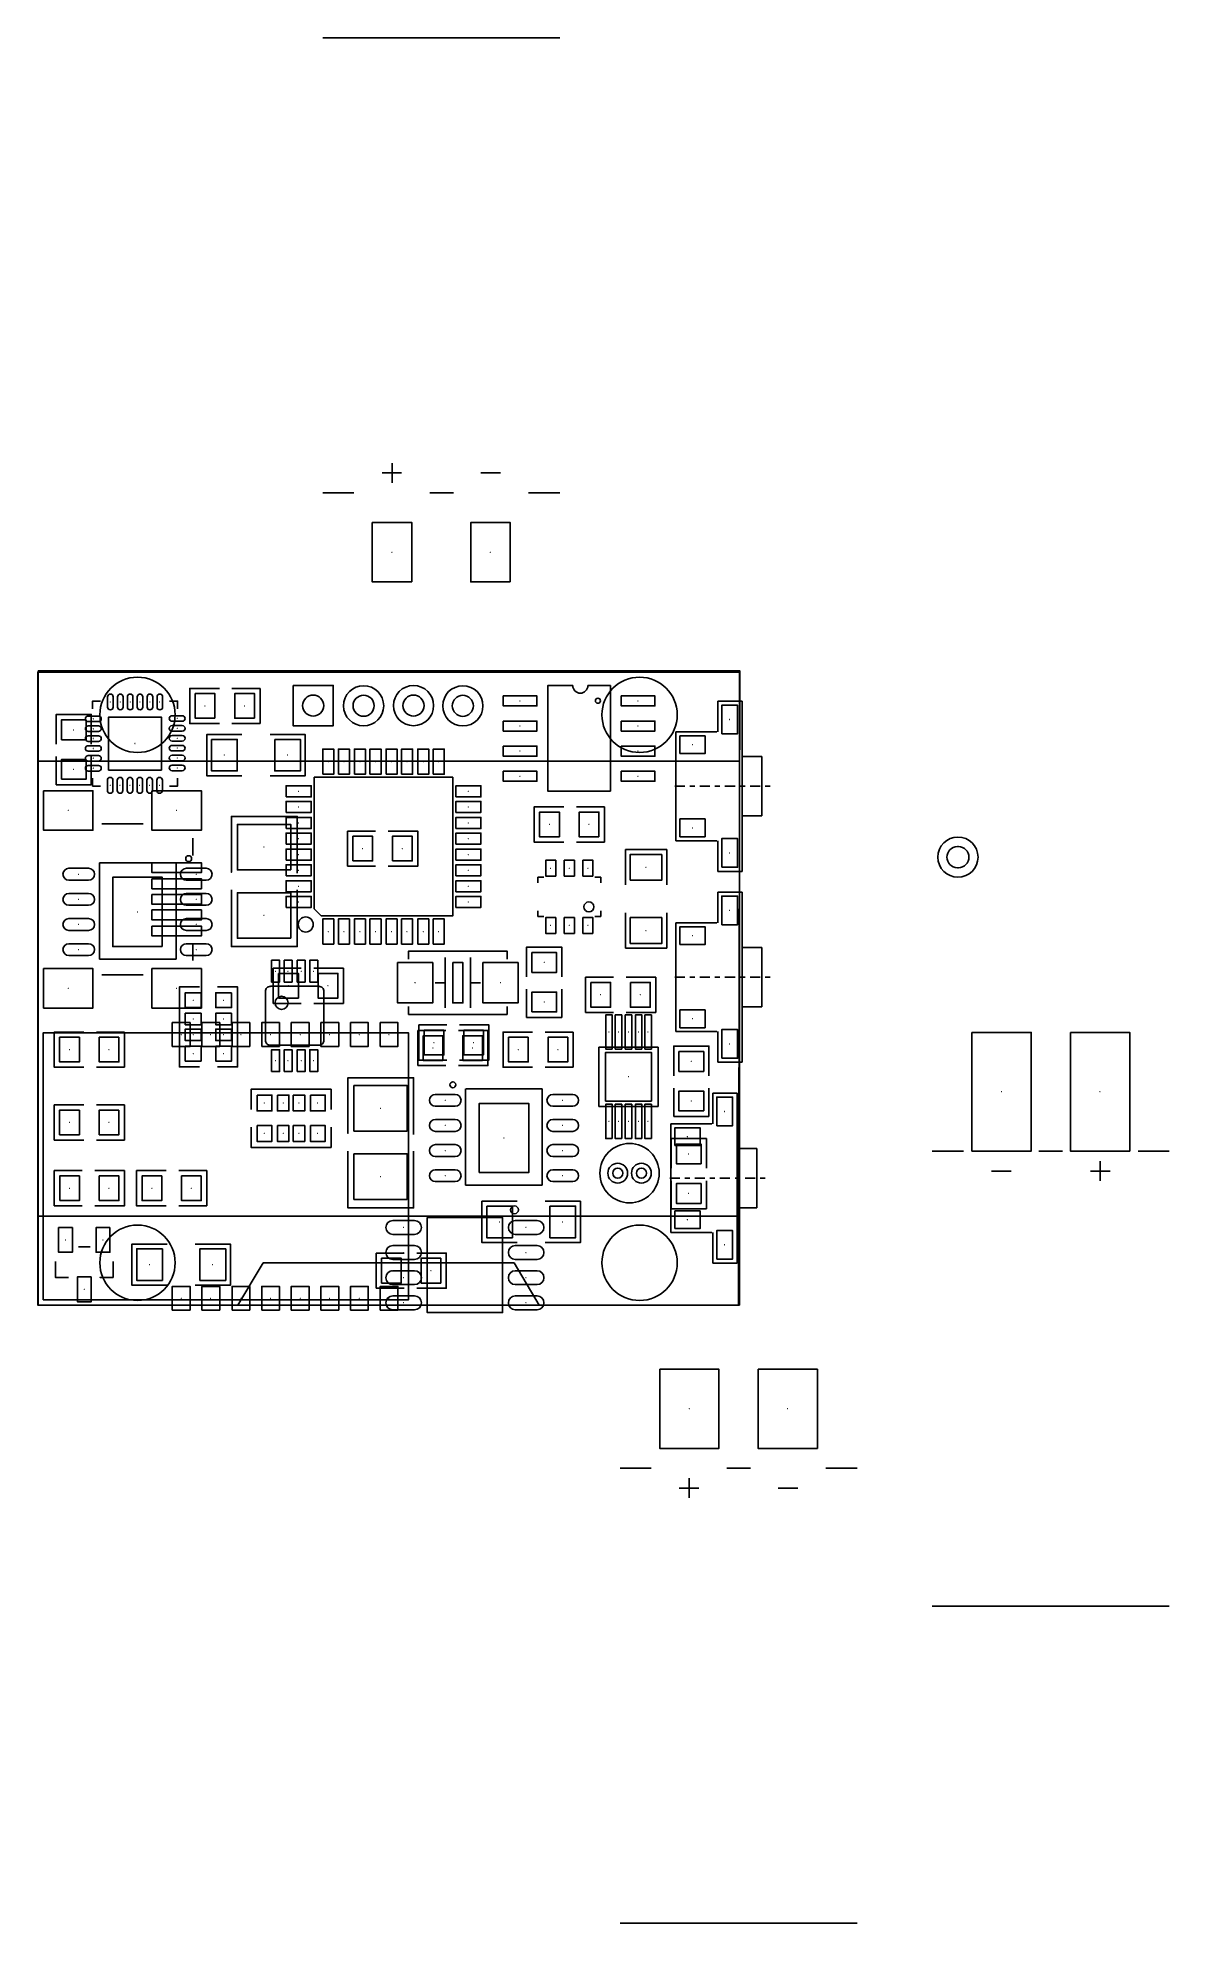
# Model space of a CAD drawing. Header units: millimetres. Extents: x 12.5 to 69.7, y -75.8 to 19.6.
import ezdxf

# ---------------------------------------------------------------- set-up
doc = ezdxf.new("R2010")
doc.units = ezdxf.units.MM

msp = doc.modelspace()

# ---------------------------------------------------------------- linework, layer by layer
for points in [[(38.887, 19.558), (26.899, 19.558)], [(30.886, -2.438), (29.896, -2.438)], [(30.404, -2.946), (30.404, -1.956)], [(35.89, -2.438), (34.9, -2.438)], [(28.473, -3.454), (26.899, -3.454)], [(32.309, -3.454), (33.503, -3.454)], [(37.313, -3.454), (38.887, -3.454)], [(12.476, -12.524), (47.976, -12.524)], [(12.476, -12.524), (12.476, -44.524)], [(21.666, -13.335), (20.168, -13.335), (20.168, -15.113), (21.666, -15.113)], [(23.724, -13.335), (22.301, -13.335)], [(23.724, -15.113), (23.724, -13.335)], [(39.545, -13.198), (38.275, -13.198), (38.275, -18.532), (41.45, -18.532), (41.45, -13.198), (40.307, -13.198)], [(47.976, -12.524), (47.976, -44.524)], [(15.249, -14.379), (15.249, -13.979), (15.649, -13.979)], [(19.549, -14.379), (19.549, -13.979), (19.149, -13.979)], [(48.11, -13.988), (46.882, -13.988)], [(46.882, -15.538), (46.882, -13.988)], [(48.113, -22.588), (48.112, -13.988)], [(15.189, -16.154), (15.189, -14.656), (13.411, -14.656), (13.411, -16.154)], [(22.301, -15.113), (23.724, -15.113)], [(22.809, -15.672), (21.031, -15.672), (21.031, -17.755), (22.809, -17.755)], [(24.232, -17.755), (26.01, -17.755), (26.01, -15.672), (24.232, -15.672)], [(44.762, -15.537), (46.833, -15.537)], [(44.762, -21.038), (44.762, -15.538)], [(12.476, -17.024), (47.976, -17.024)], [(13.411, -16.789), (13.411, -18.212)], [(15.189, -18.212), (15.189, -16.789)], [(48.112, -16.788), (49.112, -16.788)], [(49.112, -19.788), (49.112, -16.788)], [(15.249, -17.879), (15.249, -18.279), (15.649, -18.279)], [(19.149, -18.279), (19.549, -18.279), (19.549, -17.879)], [(13.411, -18.212), (15.189, -18.212)], [(44.704, -18.288), (45.212, -18.288)], [(45.466, -18.288), (45.72, -18.288)], [(45.974, -18.288), (46.482, -18.288)], [(46.736, -18.288), (46.99, -18.288)], [(47.244, -18.288), (47.752, -18.288)], [(48.006, -18.288), (48.26, -18.288)], [(48.514, -18.288), (49.022, -18.288)], [(49.276, -18.288), (49.53, -18.288)], [(22.276, -22.606), (22.276, -22.631), (22.276, -19.812), (25.603, -19.812), (25.603, -22.682)], [(39.091, -19.329), (37.592, -19.329), (37.592, -21.107), (39.091, -21.107)], [(41.148, -19.329), (39.726, -19.329)], [(41.148, -21.107), (41.148, -19.329)], [(48.112, -19.788), (49.112, -19.788)], [(15.723, -20.193), (17.805, -20.193)], [(20.32, -20.904), (20.32, -21.793)], [(28.143, -22.327), (28.143, -20.549)], [(28.143, -20.549), (29.566, -20.549)], [(30.201, -20.549), (31.699, -20.549), (31.699, -22.327), (30.201, -22.327)], [(39.726, -21.107), (41.148, -21.107)], [(44.298, -23.266), (44.298, -21.488), (42.215, -21.488), (42.215, -23.266)], [(44.762, -21.038), (46.833, -21.039)], [(46.882, -21.038), (46.882, -22.588)], [(19.456, -22.149), (15.596, -22.149)], [(15.596, -22.149), (15.596, -27.026)], [(19.482, -22.149), (19.482, -27.026)], [(29.566, -22.327), (28.143, -22.327)], [(48.112, -22.588), (46.882, -22.588)], [(25.603, -23.52), (25.603, -26.391), (22.276, -26.391), (22.276, -23.52), (22.276, -23.52)], [(38.075, -22.885), (37.77, -22.885)], [(37.77, -22.885), (37.77, -23.165)], [(40.665, -22.885), (40.97, -22.885)], [(40.97, -22.885), (40.97, -23.165)], [(48.11, -23.64), (46.882, -23.64)], [(46.882, -25.19), (46.882, -23.64)], [(48.113, -32.24), (48.112, -23.64)], [(37.77, -24.587), (37.77, -24.867)], [(40.97, -24.587), (40.97, -24.867)], [(42.215, -24.689), (42.215, -26.467), (44.298, -26.467), (44.298, -24.689)], [(37.77, -24.867), (38.075, -24.867)], [(40.97, -24.867), (40.665, -24.867)], [(44.762, -25.189), (46.833, -25.189)], [(44.762, -30.69), (44.762, -25.19)], [(20.32, -26.213), (20.32, -27.102)], [(36.22, -27.026), (36.22, -26.619), (31.242, -26.619), (31.242, -27.026)], [(38.989, -27.915), (38.989, -26.416), (37.211, -26.416), (37.211, -27.915)], [(48.112, -26.44), (49.112, -26.44)], [(49.112, -29.44), (49.112, -26.44)], [(19.482, -27.026), (15.596, -27.026)], [(25.806, -27.483), (24.384, -27.483)], [(24.384, -27.483), (24.384, -29.261)], [(26.441, -29.261), (27.94, -29.261), (27.94, -27.483), (26.441, -27.483)], [(33.096, -26.949), (33.096, -28.219), (33.096, -29.489)], [(34.366, -26.949), (34.366, -28.219), (34.366, -29.489)], [(17.805, -27.813), (15.723, -27.813)], [(20.665, -28.427), (19.645, -28.427), (19.645, -32.477), (20.665, -32.477)], [(21.565, -28.427), (22.585, -28.427), (22.585, -32.477), (21.565, -32.477)], [(26.721, -28.397), (24.257, -28.397)], [(33.096, -28.219), (32.588, -28.219)], [(34.366, -28.219), (34.874, -28.219)], [(37.211, -28.55), (37.211, -29.972)], [(38.989, -29.972), (38.989, -28.55)], [(41.605, -27.94), (40.183, -27.94)], [(40.183, -27.94), (40.183, -29.718)], [(42.24, -29.718), (43.739, -29.718), (43.739, -27.94), (42.24, -27.94)], [(44.704, -27.94), (45.212, -27.94)], [(45.466, -27.94), (45.72, -27.94)], [(45.974, -27.94), (46.482, -27.94)], [(46.736, -27.94), (46.99, -27.94)], [(47.244, -27.94), (47.752, -27.94)], [(48.006, -27.94), (48.26, -27.94)], [(48.514, -27.94), (49.022, -27.94)], [(49.276, -27.94), (49.53, -27.94)], [(24.003, -31.115), (24.003, -28.677)], [(24.384, -29.261), (25.806, -29.261)], [(26.949, -28.651), (26.949, -31.115)], [(31.242, -29.413), (31.242, -29.82), (36.22, -29.82), (36.22, -29.413)], [(48.112, -29.44), (49.112, -29.44)], [(33.172, -30.353), (31.75, -30.353)], [(31.75, -30.353), (31.75, -32.131)], [(33.807, -32.131), (35.306, -32.131), (35.306, -30.353), (33.807, -30.353)], [(37.211, -29.972), (38.989, -29.972)], [(40.183, -29.718), (41.605, -29.718)], [(14.808, -32.487), (13.31, -32.487), (13.31, -30.709), (14.808, -30.709)], [(15.443, -30.709), (16.866, -30.709)], [(16.866, -30.709), (16.866, -32.487)], [(24.257, -31.369), (26.721, -31.369)], [(31.699, -32.41), (31.699, -30.632)], [(31.699, -30.632), (33.122, -30.632)], [(33.757, -30.632), (35.255, -30.632), (35.255, -32.41), (33.757, -32.41)], [(37.516, -32.487), (36.017, -32.487), (36.017, -30.709), (37.516, -30.709)], [(38.151, -30.709), (39.573, -30.709)], [(39.573, -30.709), (39.573, -32.487)], [(44.653, -32.918), (44.653, -31.42), (46.431, -31.42), (46.431, -32.918)], [(44.762, -30.69), (46.833, -30.691)], [(46.882, -30.69), (46.882, -32.24)], [(33.122, -32.41), (31.699, -32.41)], [(31.75, -32.131), (33.172, -32.131)], [(40.869, -34.468), (40.869, -31.471)], [(40.869, -31.471), (43.866, -31.471)], [(43.866, -31.471), (43.866, -34.468)], [(48.112, -32.24), (46.882, -32.24)], [(16.866, -32.487), (15.443, -32.487)], [(28.169, -35.814), (28.169, -35.839), (28.169, -33.02), (31.496, -33.02), (31.496, -35.89)], [(39.573, -32.487), (38.151, -32.487)], [(23.271, -34.62), (23.271, -33.6), (27.321, -33.6), (27.321, -34.62)], [(34.112, -33.579), (34.112, -38.456)], [(34.138, -33.579), (37.998, -33.579)], [(37.998, -33.579), (37.998, -38.456)], [(44.653, -34.976), (44.653, -33.553)], [(46.431, -33.553), (46.431, -34.976)], [(47.856, -33.8), (46.628, -33.8)], [(46.628, -35.35), (46.628, -33.8)], [(47.859, -42.4), (47.858, -33.8)], [(14.808, -36.17), (13.31, -36.17), (13.31, -34.392), (14.808, -34.392)], [(15.443, -34.392), (16.866, -34.392)], [(16.866, -34.392), (16.866, -36.17)], [(43.866, -34.468), (40.869, -34.468)], [(46.431, -34.976), (44.653, -34.976)], [(16.866, -36.17), (15.443, -36.17)], [(23.271, -35.52), (23.271, -36.54), (27.321, -36.54), (27.321, -35.52)], [(44.508, -35.349), (46.579, -35.349)], [(44.508, -40.85), (44.508, -35.35)], [(44.526, -37.592), (44.526, -36.093), (46.304, -36.093), (46.304, -37.592)], [(31.496, -36.728), (31.496, -39.599), (28.169, -39.599), (28.169, -36.728), (28.169, -36.728)], [(47.858, -36.6), (48.858, -36.6)], [(48.858, -39.6), (48.858, -36.6)], [(59.309, -36.728), (57.734, -36.728)], [(64.313, -36.728), (63.119, -36.728)], [(68.148, -36.728), (69.723, -36.728)], [(13.31, -39.497), (13.31, -37.719)], [(13.31, -37.719), (14.732, -37.719)], [(15.367, -37.719), (16.866, -37.719), (16.866, -39.497), (15.367, -39.497)], [(18.974, -39.497), (17.475, -39.497), (17.475, -37.719), (18.974, -37.719)], [(19.609, -37.719), (21.031, -37.719)], [(21.031, -37.719), (21.031, -39.497)], [(44.45, -38.1), (44.958, -38.1)], [(45.212, -38.1), (45.466, -38.1)], [(45.72, -38.1), (46.228, -38.1)], [(46.482, -38.1), (46.736, -38.1)], [(46.99, -38.1), (47.498, -38.1)], [(47.752, -38.1), (48.006, -38.1)], [(48.26, -38.1), (48.768, -38.1)], [(49.022, -38.1), (49.276, -38.1)], [(60.731, -37.744), (61.722, -37.744)], [(65.735, -37.744), (66.726, -37.744)], [(66.218, -37.236), (66.218, -38.227)], [(34.112, -38.456), (37.998, -38.456)], [(44.526, -39.649), (44.526, -38.227)], [(46.304, -38.227), (46.304, -39.649)], [(12.476, -40.024), (47.976, -40.024)], [(14.732, -39.497), (13.31, -39.497)], [(21.031, -39.497), (19.609, -39.497)], [(36.728, -39.268), (34.95, -39.268), (34.95, -41.351), (36.728, -41.351)], [(38.151, -41.351), (39.929, -41.351), (39.929, -39.268), (38.151, -39.268)], [(46.304, -39.649), (44.526, -39.649)], [(47.858, -39.6), (48.858, -39.6)], [(44.508, -40.85), (46.579, -40.851)], [(46.628, -40.85), (46.628, -42.4)], [(14.534, -41.569), (15.134, -41.569)], [(19.025, -43.51), (17.247, -43.51), (17.247, -41.427), (19.025, -41.427)], [(20.447, -41.427), (22.225, -41.427), (22.225, -43.51), (20.447, -43.51)], [(31.013, -41.885), (29.591, -41.885)], [(29.591, -41.885), (29.591, -43.663)], [(31.648, -43.663), (33.147, -43.663), (33.147, -41.885), (31.648, -41.885)], [(13.374, -42.304), (13.374, -43.119), (14.034, -43.119)], [(15.634, -43.119), (16.294, -43.119), (15.634, -43.119), (16.294, -43.119), (16.294, -42.304)], [(23.876, -42.374), (22.606, -44.524)], [(23.876, -42.374), (36.576, -42.374)], [(36.576, -42.374), (37.846, -44.524)], [(47.858, -42.4), (46.628, -42.4)], [(29.591, -43.663), (31.013, -43.663)], [(12.476, -44.524), (22.606, -44.524)], [(37.846, -44.524), (47.976, -44.524)], [(43.51, -52.756), (41.935, -52.756)], [(45.441, -53.264), (45.441, -54.254)], [(47.346, -52.756), (48.539, -52.756)], [(52.349, -52.756), (53.924, -52.756)], [(45.923, -53.772), (44.933, -53.772)], [(50.927, -53.772), (49.936, -53.772)], [(57.734, -59.741), (69.723, -59.741)], [(53.924, -75.768), (41.935, -75.768)]]:
    msp.add_lwpolyline(points)
for points in [[(31.404, -7.952), (29.404, -7.952), (29.404, -4.952), (31.404, -4.952)], [(36.382, -7.952), (34.382, -7.952), (34.382, -4.952), (36.382, -4.952)], [(12.494, -12.443), (47.993, -12.443), (47.93, -44.526), (12.573, -44.526), (12.497, -44.526), (12.497, -44.399), (12.494, -12.443)], [(25.396, -13.19), (27.428, -13.19), (27.428, -15.222), (25.396, -15.222)], [(16.014, -13.761), (16.014, -14.281)], [(16.294, -13.761), (16.294, -14.281)], [(16.515, -13.761), (16.515, -14.281)], [(16.795, -13.761), (16.795, -14.281)], [(17.015, -13.761), (17.015, -14.281)], [(17.295, -13.761), (17.295, -14.281)], [(17.513, -13.761), (17.513, -14.281)], [(17.793, -13.761), (17.793, -14.281)], [(18.013, -13.761), (18.013, -14.281)], [(18.293, -13.761), (18.293, -14.281)], [(18.514, -13.761), (18.514, -14.281)], [(18.794, -13.761), (18.794, -14.281)], [(21.445, -14.849), (20.445, -14.849), (20.445, -13.599), (21.445, -13.599)], [(23.445, -14.849), (22.445, -14.849), (22.445, -13.599), (23.445, -13.599)], [(36.03, -13.716), (36.03, -14.224), (37.732, -14.224), (37.732, -13.716)], [(41.999, -13.716), (41.999, -14.224), (43.701, -14.224), (43.701, -13.716)], [(47.084, -15.634), (47.084, -14.186), (47.882, -14.186), (47.882, -15.634)], [(13.675, -15.934), (13.675, -14.934), (14.925, -14.934), (14.925, -15.934)], [(15.551, -14.734), (15.031, -14.734)], [(15.551, -15.014), (15.031, -15.014)], [(15.551, -15.235), (15.031, -15.235)], [(18.739, -17.469), (18.739, -14.789), (16.059, -14.789), (16.059, -17.469)], [(19.793, -14.719), (19.273, -14.719)], [(19.793, -14.999), (19.273, -14.999)], [(19.793, -15.219), (19.273, -15.219)], [(36.03, -14.986), (36.03, -15.494), (37.732, -15.494), (37.732, -14.986)], [(41.999, -14.986), (41.999, -15.494), (43.701, -15.494), (43.701, -14.986)], [(15.551, -15.515), (15.031, -15.515)], [(15.551, -15.735), (15.031, -15.735)], [(15.551, -16.015), (15.031, -16.015)], [(19.793, -15.499), (19.273, -15.499)], [(19.793, -15.72), (19.273, -15.72)], [(19.793, -16), (19.273, -16)], [(21.27, -15.913), (22.57, -15.913), (22.57, -17.513), (21.27, -17.513)], [(24.47, -15.913), (25.77, -15.913), (25.77, -17.513), (24.47, -17.513)], [(44.968, -16.637), (44.968, -15.738), (46.238, -15.738), (46.238, -16.637)], [(13.675, -17.934), (13.675, -16.934), (14.925, -16.934), (14.925, -17.934)], [(15.551, -16.233), (15.031, -16.233)], [(15.551, -16.513), (15.031, -16.513)], [(15.551, -16.733), (15.031, -16.733)], [(15.551, -17.013), (15.031, -17.013)], [(19.793, -16.218), (19.273, -16.218)], [(19.793, -16.498), (19.273, -16.498)], [(19.793, -16.718), (19.273, -16.718)], [(19.793, -16.998), (19.273, -16.998)], [(26.899, -17.678), (26.899, -16.408), (27.457, -16.408), (27.457, -17.678)], [(27.686, -17.678), (27.686, -16.408), (28.245, -16.408), (28.245, -17.678)], [(28.499, -17.678), (28.499, -16.408), (29.058, -16.408), (29.058, -17.678)], [(29.286, -17.678), (29.286, -16.408), (29.845, -16.408), (29.845, -17.678)], [(30.099, -17.678), (30.099, -16.408), (30.658, -16.408), (30.658, -17.678)], [(30.886, -17.678), (30.886, -16.408), (31.445, -16.408), (31.445, -17.678)], [(31.699, -17.678), (31.699, -16.408), (32.258, -16.408), (32.258, -17.678)], [(32.487, -17.678), (32.487, -16.408), (33.045, -16.408), (33.045, -17.678)], [(36.03, -16.256), (36.03, -16.764), (37.732, -16.764), (37.732, -16.256)], [(41.999, -16.256), (41.999, -16.764), (43.701, -16.764), (43.701, -16.256)], [(15.551, -17.234), (15.031, -17.234)], [(15.551, -17.514), (15.031, -17.514)], [(16.004, -17.977), (16.004, -18.497)], [(16.284, -17.977), (16.284, -18.497)], [(16.505, -17.977), (16.505, -18.497)], [(16.785, -17.977), (16.785, -18.497)], [(17.005, -17.977), (17.005, -18.497)], [(17.285, -17.977), (17.285, -18.497)], [(17.503, -17.977), (17.503, -18.497)], [(17.783, -17.977), (17.783, -18.497)], [(18.003, -17.977), (18.003, -18.497)], [(18.283, -17.977), (18.283, -18.497)], [(18.504, -17.977), (18.504, -18.497)], [(18.784, -17.977), (18.784, -18.497)], [(19.793, -17.218), (19.273, -17.218)], [(19.793, -17.498), (19.273, -17.498)], [(26.822, -24.841), (26.467, -24.486), (26.467, -17.831), (33.477, -17.831), (33.477, -24.841), (26.822, -24.841)], [(36.03, -17.526), (36.03, -18.034), (37.732, -18.034), (37.732, -17.526)], [(41.999, -17.526), (41.999, -18.034), (43.701, -18.034), (43.701, -17.526)], [(12.771, -18.508), (15.27, -18.508), (15.27, -20.507), (12.771, -20.507)], [(18.258, -18.508), (20.757, -18.508), (20.757, -20.507), (18.258, -20.507)], [(25.044, -18.821), (25.044, -18.263), (26.314, -18.263), (26.314, -18.821)], [(25.044, -19.609), (25.044, -19.05), (26.314, -19.05), (26.314, -19.609)], [(33.63, -18.821), (33.63, -18.263), (34.9, -18.263), (34.9, -18.821)], [(33.63, -19.609), (33.63, -19.05), (34.9, -19.05), (34.9, -19.609)], [(25.044, -20.422), (25.044, -19.863), (26.314, -19.863), (26.314, -20.422)], [(33.63, -20.422), (33.63, -19.863), (34.9, -19.863), (34.9, -20.422)], [(38.87, -20.843), (37.87, -20.843), (37.87, -19.593), (38.87, -19.593)], [(40.87, -20.843), (39.87, -20.843), (39.87, -19.593), (40.87, -19.593)], [(44.968, -20.838), (44.968, -19.939), (46.238, -19.939), (46.238, -20.838)], [(25.277, -22.512), (25.277, -20.211), (22.577, -20.211), (22.577, -22.512)], [(25.044, -21.209), (25.044, -20.65), (26.314, -20.65), (26.314, -21.209)], [(28.421, -22.063), (29.421, -22.063), (29.421, -20.813), (28.421, -20.813)], [(30.421, -22.063), (31.421, -22.063), (31.421, -20.813), (30.421, -20.813)], [(33.63, -21.209), (33.63, -20.65), (34.9, -20.65), (34.9, -21.209)], [(47.084, -22.38), (47.084, -20.932), (47.882, -20.932), (47.882, -22.38)], [(25.044, -22.022), (25.044, -21.463), (26.314, -21.463), (26.314, -22.022)], [(33.63, -22.022), (33.63, -21.463), (34.9, -21.463), (34.9, -22.022)], [(44.056, -21.728), (44.056, -23.028), (42.456, -23.028), (42.456, -21.728)], [(59.056, -21.336), (59.003, -21.336)], [(15.054, -22.433), (14.054, -22.433)], [(18.258, -22.153), (20.757, -22.153), (20.757, -22.653), (18.258, -22.653)], [(20.998, -22.433), (19.998, -22.433)], [(25.044, -22.809), (25.044, -22.25), (26.314, -22.25), (26.314, -22.809)], [(33.63, -22.809), (33.63, -22.25), (34.9, -22.25), (34.9, -22.809)], [(38.685, -22.828), (38.685, -22.028), (38.175, -22.028), (38.175, -22.828)], [(39.625, -22.828), (39.625, -22.028), (39.115, -22.028), (39.115, -22.828)], [(40.565, -22.828), (40.565, -22.028), (40.055, -22.028), (40.055, -22.828)], [(59.056, -22.403), (59.003, -22.403)], [(15.054, -23.033), (14.054, -23.033)], [(15.054, -23.703), (14.054, -23.703)], [(18.776, -26.388), (18.776, -22.888), (16.276, -22.888), (16.276, -26.388)], [(18.258, -22.964), (20.757, -22.964), (20.757, -23.466), (18.258, -23.466)], [(18.258, -23.753), (20.757, -23.753), (20.757, -24.253), (18.258, -24.253)], [(20.998, -23.033), (19.998, -23.033)], [(20.998, -23.703), (19.998, -23.703)], [(25.277, -25.966), (25.277, -23.666), (22.577, -23.666), (22.577, -25.966)], [(25.044, -23.622), (25.044, -23.063), (26.314, -23.063), (26.314, -23.622)], [(33.63, -23.622), (33.63, -23.063), (34.9, -23.063), (34.9, -23.622)], [(15.054, -24.303), (14.054, -24.303)], [(18.258, -24.54), (20.757, -24.54), (20.757, -25.042), (18.258, -25.042)], [(20.998, -24.303), (19.998, -24.303)], [(25.044, -24.409), (25.044, -23.851), (26.314, -23.851), (26.314, -24.409)], [(33.63, -24.409), (33.63, -23.851), (34.9, -23.851), (34.9, -24.409)], [(47.084, -25.286), (47.084, -23.838), (47.882, -23.838), (47.882, -25.286)], [(15.054, -24.973), (14.054, -24.973)], [(15.054, -25.573), (14.054, -25.573)], [(18.258, -25.353), (20.757, -25.353), (20.757, -25.853), (18.258, -25.853)], [(20.998, -24.973), (19.998, -24.973)], [(20.998, -25.573), (19.998, -25.573)], [(26.899, -26.264), (26.899, -24.994), (27.457, -24.994), (27.457, -26.264)], [(27.686, -26.264), (27.686, -24.994), (28.245, -24.994), (28.245, -26.264)], [(28.499, -26.264), (28.499, -24.994), (29.058, -24.994), (29.058, -26.264)], [(29.286, -26.264), (29.286, -24.994), (29.845, -24.994), (29.845, -26.264)], [(30.099, -26.264), (30.099, -24.994), (30.658, -24.994), (30.658, -26.264)], [(30.886, -26.264), (30.886, -24.994), (31.445, -24.994), (31.445, -26.264)], [(31.699, -26.264), (31.699, -24.994), (32.258, -24.994), (32.258, -26.264)], [(32.487, -26.264), (32.487, -24.994), (33.045, -24.994), (33.045, -26.264)], [(38.685, -25.724), (38.685, -24.924), (38.175, -24.924), (38.175, -25.724)], [(39.625, -25.724), (39.625, -24.924), (39.115, -24.924), (39.115, -25.724)], [(40.565, -25.724), (40.565, -24.924), (40.055, -24.924), (40.055, -25.724)], [(44.056, -24.928), (44.056, -26.228), (42.456, -26.228), (42.456, -24.928)], [(44.968, -26.289), (44.968, -25.39), (46.238, -25.39), (46.238, -26.289)], [(15.054, -26.243), (14.054, -26.243)], [(20.998, -26.243), (19.998, -26.243)], [(12.771, -27.499), (15.27, -27.499), (15.27, -29.498), (12.771, -29.498)], [(15.054, -26.843), (14.054, -26.843)], [(18.258, -27.499), (20.757, -27.499), (20.757, -29.498), (18.258, -29.498)], [(20.998, -26.843), (19.998, -26.843)], [(24.312, -28.185), (24.71, -28.185), (24.71, -27.085), (24.312, -27.085)], [(24.947, -28.185), (25.345, -28.185), (25.345, -27.085), (24.947, -27.085)], [(25.607, -28.185), (26.006, -28.185), (26.006, -27.085), (25.607, -27.085)], [(26.242, -28.185), (26.641, -28.185), (26.641, -27.085), (26.242, -27.085)], [(30.683, -27.203), (32.461, -27.203), (32.461, -29.235), (30.683, -29.235)], [(33.477, -27.203), (33.477, -29.235), (33.985, -29.235), (33.985, -27.203), (33.477, -27.203)], [(35.001, -27.203), (36.779, -27.203), (36.779, -29.235), (35.001, -29.235)], [(37.475, -27.694), (37.475, -26.694), (38.725, -26.694), (38.725, -27.694)], [(24.662, -27.747), (25.662, -27.747), (25.662, -28.997), (24.662, -28.997)], [(26.662, -27.747), (27.662, -27.747), (27.662, -28.997), (26.662, -28.997)], [(40.461, -28.204), (41.461, -28.204), (41.461, -29.454), (40.461, -29.454)], [(42.461, -28.204), (43.461, -28.204), (43.461, -29.454), (42.461, -29.454)], [(20.745, -28.728), (19.945, -28.728), (19.945, -29.478), (20.745, -29.478)], [(22.285, -28.728), (21.485, -28.728), (21.485, -29.478), (22.285, -29.478)], [(37.475, -29.694), (37.475, -28.694), (38.725, -28.694), (38.725, -29.694)], [(19.286, -31.435), (19.286, -30.236), (20.185, -30.236), (20.185, -31.435)], [(20.745, -29.763), (19.945, -29.763), (19.945, -30.343), (20.745, -30.343)], [(20.785, -31.435), (20.785, -30.236), (21.684, -30.236), (21.684, -31.435)], [(22.285, -29.763), (21.485, -29.763), (21.485, -30.343), (22.285, -30.343)], [(22.309, -31.435), (22.309, -30.236), (23.208, -30.236), (23.208, -31.435)], [(23.807, -31.435), (23.807, -30.236), (24.707, -30.236), (24.707, -31.435)], [(25.306, -31.435), (25.306, -30.236), (26.205, -30.236), (26.205, -31.435)], [(26.805, -31.435), (26.805, -30.236), (27.704, -30.236), (27.704, -31.435)], [(28.303, -31.435), (28.303, -30.236), (29.202, -30.236), (29.202, -31.435)], [(29.802, -31.435), (29.802, -30.236), (30.701, -30.236), (30.701, -31.435)], [(41.542, -31.573), (41.542, -29.844), (41.212, -29.844), (41.212, -31.573)], [(42.024, -31.573), (42.024, -29.844), (41.694, -29.844), (41.694, -31.573)], [(42.532, -31.573), (42.532, -29.844), (42.202, -29.844), (42.202, -31.573)], [(43.04, -31.573), (43.04, -29.844), (42.71, -29.844), (42.71, -31.573)], [(43.523, -31.573), (43.523, -29.844), (43.193, -29.844), (43.193, -31.573)], [(44.968, -30.49), (44.968, -29.591), (46.238, -29.591), (46.238, -30.49)], [(12.751, -44.247), (12.751, -30.759), (31.242, -30.759), (31.242, -44.247), (12.751, -44.247)], [(14.587, -30.973), (13.587, -30.973), (13.587, -32.223), (14.587, -32.223)], [(16.587, -30.973), (15.587, -30.973), (15.587, -32.223), (16.587, -32.223)], [(20.745, -30.561), (19.945, -30.561), (19.945, -31.141), (20.745, -31.141)], [(20.745, -31.426), (19.945, -31.426), (19.945, -32.176), (20.745, -32.176)], [(22.285, -30.561), (21.485, -30.561), (21.485, -31.141), (22.285, -31.141)], [(22.285, -31.426), (21.485, -31.426), (21.485, -32.176), (22.285, -32.176)], [(31.977, -32.146), (32.977, -32.146), (32.977, -30.896), (31.977, -30.896)], [(32.028, -30.617), (33.028, -30.617), (33.028, -31.867), (32.028, -31.867)], [(33.977, -32.146), (34.977, -32.146), (34.977, -30.896), (33.977, -30.896)], [(34.028, -30.617), (35.028, -30.617), (35.028, -31.867), (34.028, -31.867)], [(37.295, -30.973), (36.295, -30.973), (36.295, -32.223), (37.295, -32.223)], [(39.295, -30.973), (38.295, -30.973), (38.295, -32.223), (39.295, -32.223)], [(47.084, -32.032), (47.084, -30.584), (47.882, -30.584), (47.882, -32.032)], [(59.74, -30.731), (62.739, -30.731), (62.739, -36.731), (59.74, -36.731)], [(64.718, -30.731), (67.718, -30.731), (67.718, -36.731), (64.718, -36.731)], [(24.312, -32.706), (24.71, -32.706), (24.71, -31.606), (24.312, -31.606)], [(24.947, -32.706), (25.345, -32.706), (25.345, -31.606), (24.947, -31.606)], [(25.607, -32.706), (26.006, -32.706), (26.006, -31.606), (25.607, -31.606)], [(26.242, -32.706), (26.641, -32.706), (26.641, -31.606), (26.242, -31.606)], [(43.527, -34.2), (43.527, -31.74), (41.208, -31.74), (41.208, -34.2)], [(46.167, -32.698), (46.167, -31.698), (44.917, -31.698), (44.917, -32.698)], [(23.572, -33.9), (23.572, -34.7), (24.322, -34.7), (24.322, -33.9)], [(24.607, -33.9), (24.607, -34.7), (25.187, -34.7), (25.187, -33.9)], [(25.405, -33.9), (25.405, -34.7), (25.985, -34.7), (25.985, -33.9)], [(26.27, -33.9), (26.27, -34.7), (27.02, -34.7), (27.02, -33.9)], [(31.17, -35.72), (31.17, -33.419), (28.47, -33.419), (28.47, -35.72)], [(33.596, -33.863), (32.596, -33.863)], [(39.54, -33.863), (38.54, -33.863)], [(46.167, -34.698), (46.167, -33.698), (44.917, -33.698), (44.917, -34.698)], [(46.83, -35.446), (46.83, -33.998), (47.628, -33.998), (47.628, -35.446)], [(14.587, -34.656), (13.587, -34.656), (13.587, -35.906), (14.587, -35.906)], [(16.587, -34.656), (15.587, -34.656), (15.587, -35.906), (16.587, -35.906)], [(33.596, -34.463), (32.596, -34.463)], [(33.596, -35.133), (32.596, -35.133)], [(34.818, -37.818), (34.818, -34.318), (37.318, -34.318), (37.318, -37.818)], [(39.54, -34.463), (38.54, -34.463)], [(39.54, -35.133), (38.54, -35.133)], [(41.542, -36.093), (41.542, -34.364), (41.212, -34.364), (41.212, -36.093)], [(42.024, -36.093), (42.024, -34.364), (41.694, -34.364), (41.694, -36.093)], [(42.532, -36.093), (42.532, -34.364), (42.202, -34.364), (42.202, -36.093)], [(43.04, -36.093), (43.04, -34.364), (42.71, -34.364), (42.71, -36.093)], [(43.523, -36.093), (43.523, -34.364), (43.193, -34.364), (43.193, -36.093)], [(23.572, -35.439), (23.572, -36.239), (24.322, -36.239), (24.322, -35.439)], [(24.607, -35.439), (24.607, -36.239), (25.187, -36.239), (25.187, -35.439)], [(25.405, -35.439), (25.405, -36.239), (25.985, -36.239), (25.985, -35.439)], [(26.27, -35.439), (26.27, -36.239), (27.02, -36.239), (27.02, -35.439)], [(33.596, -35.733), (32.596, -35.733)], [(39.54, -35.733), (38.54, -35.733)], [(44.714, -36.449), (44.714, -35.55), (45.984, -35.55), (45.984, -36.449)], [(31.17, -39.174), (31.17, -36.874), (28.47, -36.874), (28.47, -39.174)], [(33.596, -36.403), (32.596, -36.403)], [(33.596, -37.003), (32.596, -37.003)], [(39.54, -36.403), (38.54, -36.403)], [(39.54, -37.003), (38.54, -37.003)], [(46.04, -37.371), (46.04, -36.371), (44.79, -36.371), (44.79, -37.371)], [(13.588, -39.233), (14.588, -39.233), (14.588, -37.983), (13.588, -37.983)], [(15.588, -39.233), (16.588, -39.233), (16.588, -37.983), (15.588, -37.983)], [(18.753, -37.983), (17.753, -37.983), (17.753, -39.233), (18.753, -39.233)], [(20.753, -37.983), (19.753, -37.983), (19.753, -39.233), (20.753, -39.233)], [(33.596, -37.673), (32.596, -37.673)], [(39.54, -37.673), (38.54, -37.673)], [(33.596, -38.273), (32.596, -38.273)], [(39.54, -38.273), (38.54, -38.273)], [(46.04, -39.371), (46.04, -38.371), (44.79, -38.371), (44.79, -39.371)], [(35.19, -39.51), (36.49, -39.51), (36.49, -41.11), (35.19, -41.11)], [(38.39, -39.51), (39.69, -39.51), (39.69, -41.11), (38.39, -41.11)], [(44.714, -40.65), (44.714, -39.751), (45.984, -39.751), (45.984, -40.65)], [(14.234, -40.594), (13.534, -40.594), (13.534, -41.844), (14.234, -41.844)], [(16.134, -40.594), (15.434, -40.594), (15.434, -41.844), (16.134, -41.844)], [(31.538, -40.239), (30.438, -40.239)], [(31.538, -40.939), (30.438, -40.939)], [(32.687, -40.094), (35.992, -40.094), (35.992, -44.894), (32.182, -44.894), (32.182, -40.094), (32.687, -40.094)], [(37.736, -40.239), (36.636, -40.239)], [(37.736, -40.939), (36.636, -40.939)], [(46.83, -42.192), (46.83, -40.744), (47.628, -40.744), (47.628, -42.192)], [(18.786, -41.669), (17.486, -41.669), (17.486, -43.269), (18.786, -43.269)], [(21.986, -41.669), (20.686, -41.669), (20.686, -43.269), (21.986, -43.269)], [(31.538, -41.509), (30.438, -41.509)], [(37.736, -41.509), (36.636, -41.509)], [(29.869, -42.149), (30.869, -42.149), (30.869, -43.399), (29.869, -43.399)], [(31.538, -42.209), (30.438, -42.209)], [(31.538, -42.779), (30.438, -42.779)], [(31.869, -42.149), (32.869, -42.149), (32.869, -43.399), (31.869, -43.399)], [(37.736, -42.209), (36.636, -42.209)], [(37.736, -42.779), (36.636, -42.779)], [(15.184, -43.093), (14.484, -43.093), (14.484, -44.344), (15.184, -44.344)], [(19.286, -44.77), (19.286, -43.571), (20.185, -43.571), (20.185, -44.77)], [(20.785, -44.77), (20.785, -43.571), (21.684, -43.571), (21.684, -44.77)], [(22.309, -44.77), (22.309, -43.571), (23.208, -43.571), (23.208, -44.77)], [(23.807, -44.77), (23.807, -43.571), (24.707, -43.571), (24.707, -44.77)], [(25.306, -44.77), (25.306, -43.571), (26.205, -43.571), (26.205, -44.77)], [(26.805, -44.77), (26.805, -43.571), (27.704, -43.571), (27.704, -44.77)], [(28.303, -44.77), (28.303, -43.571), (29.202, -43.571), (29.202, -44.77)], [(29.802, -44.77), (29.802, -43.571), (30.701, -43.571), (30.701, -44.77)], [(31.538, -43.479), (30.438, -43.479)], [(37.736, -43.479), (36.636, -43.479)], [(31.538, -44.049), (30.438, -44.049)], [(31.538, -44.749), (30.438, -44.749)], [(37.736, -44.049), (36.636, -44.049)], [(37.736, -44.749), (36.636, -44.749)], [(43.941, -47.759), (46.94, -47.759), (46.94, -51.759), (43.941, -51.759)], [(48.919, -47.759), (51.919, -47.759), (51.919, -51.759), (48.919, -51.759)]]:
    msp.add_lwpolyline(points, close=True)
for centre, radius in [((30.404, -6.452), 0.000254), ((35.382, -6.452), 0.000254), ((17.526, -14.674), 1.905), ((28.964, -14.216), 1.016), ((31.488, -14.206), 1.016), ((33.985, -14.221), 1.016), ((42.926, -14.674), 1.905), ((16.154, -14.021), 0.000254), ((16.655, -14.021), 0.000254), ((17.155, -14.021), 0.000254), ((17.653, -14.021), 0.000254), ((18.153, -14.021), 0.000254), ((18.654, -14.021), 0.000254), ((20.946, -14.224), 0.000254), ((22.946, -14.224), 0.000254), ((26.412, -14.206), 0.533), ((28.964, -14.216), 0.533), ((31.488, -14.206), 0.533), ((33.985, -14.221), 0.533), ((36.881, -13.97), 0.000254), ((42.85, -13.97), 0.000254), ((15.291, -14.874), 0.000254), ((19.533, -14.859), 0.000254), ((36.881, -15.24), 0.000254), ((42.85, -15.24), 0.000254), ((47.483, -14.91), 0.000254), ((14.3, -15.434), 0.000254), ((15.291, -15.375), 0.000254), ((15.291, -15.875), 0.000254), ((17.399, -16.129), 0.000254), ((19.533, -15.359), 0.000254), ((19.533, -15.86), 0.000254), ((45.603, -16.187), 0.000254), ((15.291, -16.373), 0.000254), ((15.291, -16.873), 0.000254), ((19.533, -16.358), 0.000254), ((19.533, -16.858), 0.000254), ((21.92, -16.713), 0.000254), ((25.12, -16.713), 0.000254), ((27.178, -17.043), 0.000254), ((27.965, -17.043), 0.000254), ((28.778, -17.043), 0.000254), ((29.566, -17.043), 0.000254), ((30.378, -17.043), 0.000254), ((31.166, -17.043), 0.000254), ((31.979, -17.043), 0.000254), ((32.766, -17.043), 0.000254), ((36.881, -16.51), 0.000254), ((42.85, -16.51), 0.000254), ((14.3, -17.434), 0.000254), ((15.291, -17.374), 0.000254), ((19.533, -17.358), 0.000254), ((36.881, -17.78), 0.000254), ((42.85, -17.78), 0.000254), ((16.144, -18.237), 0.000254), ((16.645, -18.237), 0.000254), ((17.145, -18.237), 0.000254), ((17.643, -18.237), 0.000254), ((18.143, -18.237), 0.000254), ((18.644, -18.237), 0.000254), ((25.679, -18.542), 0.000254), ((34.265, -18.542), 0.000254), ((14.021, -19.507), 0.000254), ((19.507, -19.507), 0.000254), ((25.679, -19.329), 0.000254), ((34.265, -19.329), 0.000254), ((25.679, -20.142), 0.000254), ((25.679, -20.93), 0.000254), ((34.265, -20.142), 0.000254), ((34.265, -20.93), 0.000254), ((38.37, -20.218), 0.000254), ((40.37, -20.218), 0.000254), ((45.603, -20.389), 0.000254), ((59.03, -21.869), 1.016), ((23.927, -21.361), 0.000254), ((25.679, -21.742), 0.000254), ((28.921, -21.438), 0.000254), ((30.921, -21.438), 0.000254), ((34.265, -21.742), 0.000254), ((47.483, -21.656), 0.000254), ((14.554, -22.733), 0.000254), ((19.507, -22.403), 0.000254), ((20.498, -22.733), 0.000254), ((25.679, -22.53), 0.000254), ((34.265, -22.53), 0.000254), ((38.43, -22.428), 0.000254), ((39.37, -22.428), 0.000254), ((40.31, -22.428), 0.000254), ((43.256, -22.378), 0.000254), ((19.507, -23.215), 0.000254), ((25.679, -23.343), 0.000254), ((34.265, -23.343), 0.000254), ((14.554, -24.003), 0.000254), ((17.526, -24.638), 0.000254), ((19.507, -24.003), 0.000254), ((20.498, -24.003), 0.000254), ((25.679, -24.13), 0.000254), ((34.265, -24.13), 0.000254), ((40.361, -24.384), 0.254), ((47.483, -24.562), 0.000254), ((14.554, -25.273), 0.000254), ((19.507, -24.791), 0.000254), ((19.507, -25.603), 0.000254), ((20.498, -25.273), 0.000254), ((23.927, -24.816), 0.000254), ((26.035, -25.273), 0.381), ((27.178, -25.629), 0.000254), ((27.965, -25.629), 0.000254), ((28.778, -25.629), 0.000254), ((29.566, -25.629), 0.000254), ((30.378, -25.629), 0.000254), ((31.166, -25.629), 0.000254), ((31.979, -25.629), 0.000254), ((32.766, -25.629), 0.000254), ((38.43, -25.324), 0.000254), ((39.37, -25.324), 0.000254), ((40.31, -25.324), 0.000254), ((43.256, -25.578), 0.000254), ((14.554, -26.543), 0.000254), ((20.498, -26.543), 0.000254), ((45.603, -25.839), 0.000254), ((24.511, -27.635), 0.000254), ((25.146, -27.635), 0.000254), ((25.806, -27.635), 0.000254), ((26.441, -27.635), 0.000254), ((38.1, -27.194), 0.000254), ((14.021, -28.499), 0.000254), ((19.507, -28.499), 0.000254), ((25.162, -28.372), 0.000254), ((27.162, -28.372), 0.000254), ((31.572, -28.219), 0.000254), ((35.89, -28.219), 0.000254), ((20.345, -29.103), 0.000254), ((21.885, -29.103), 0.000254), ((24.816, -29.235), 0.33), ((38.1, -29.194), 0.000254), ((40.961, -28.829), 0.000254), ((42.961, -28.829), 0.000254), ((20.345, -30.053), 0.000254), ((21.885, -30.053), 0.000254), ((45.603, -30.041), 0.000254), ((19.736, -30.836), 0.000254), ((20.345, -30.851), 0.000254), ((21.234, -30.836), 0.000254), ((21.885, -30.851), 0.000254), ((22.758, -30.836), 0.000254), ((24.257, -30.836), 0.000254), ((25.756, -30.836), 0.000254), ((27.254, -30.836), 0.000254), ((28.753, -30.836), 0.000254), ((30.251, -30.836), 0.000254), ((32.528, -31.242), 0.000254), ((34.528, -31.242), 0.000254), ((41.377, -30.709), 0.000254), ((41.859, -30.709), 0.000254), ((42.367, -30.709), 0.000254), ((42.875, -30.709), 0.000254), ((43.358, -30.709), 0.000254), ((47.483, -31.308), 0.000254), ((14.088, -31.598), 0.000254), ((16.088, -31.598), 0.000254), ((20.345, -31.801), 0.000254), ((21.885, -31.801), 0.000254), ((24.511, -32.156), 0.000254), ((25.146, -32.156), 0.000254), ((25.806, -32.156), 0.000254), ((26.441, -32.156), 0.000254), ((32.477, -31.521), 0.000254), ((34.477, -31.521), 0.000254), ((36.795, -31.598), 0.000254), ((38.795, -31.598), 0.000254), ((45.542, -32.198), 0.000254), ((42.367, -32.97), 0.000254), ((23.947, -34.3), 0.000254), ((24.897, -34.3), 0.000254), ((25.695, -34.3), 0.000254), ((26.645, -34.3), 0.000254), ((33.096, -34.163), 0.000254), ((39.04, -34.163), 0.000254), ((45.542, -34.198), 0.000254), ((61.239, -33.731), 0.000254), ((66.218, -33.731), 0.000254), ((29.82, -34.569), 0.000254), ((41.377, -35.229), 0.000254), ((41.859, -35.229), 0.000254), ((42.367, -35.229), 0.000254), ((42.875, -35.229), 0.000254), ((43.358, -35.229), 0.000254), ((47.229, -34.722), 0.000254), ((14.088, -35.281), 0.000254), ((16.088, -35.281), 0.000254), ((23.947, -35.839), 0.000254), ((24.897, -35.839), 0.000254), ((25.695, -35.839), 0.000254), ((26.645, -35.839), 0.000254), ((33.096, -35.433), 0.000254), ((36.068, -36.068), 0.000254), ((39.04, -35.433), 0.000254), ((45.349, -35.999), 0.000254), ((33.096, -36.703), 0.000254), ((39.04, -36.703), 0.000254), ((42.418, -37.846), 1.501), ((45.415, -36.871), 0.000254), ((29.82, -38.024), 0.000254), ((33.096, -37.973), 0.000254), ((39.04, -37.973), 0.000254), ((41.819, -37.846), 0.5), ((41.819, -37.846), 0.255), ((43.017, -37.846), 0.5), ((43.017, -37.846), 0.255), ((14.088, -38.608), 0.000254), ((16.088, -38.608), 0.000254), ((18.253, -38.608), 0.000254), ((20.253, -38.608), 0.000254), ((45.415, -38.871), 0.000254), ((17.526, -42.375), 1.905), ((30.988, -40.589), 0.000254), ((35.84, -40.31), 0.000254), ((37.186, -40.589), 0.000254), ((39.04, -40.31), 0.000254), ((42.926, -42.375), 1.905), ((45.349, -40.201), 0.000254), ((13.884, -41.219), 0.000254), ((15.784, -41.219), 0.000254), ((30.988, -41.859), 0.000254), ((37.186, -41.859), 0.000254), ((47.229, -41.468), 0.000254), ((18.136, -42.469), 0.000254), ((21.336, -42.469), 0.000254), ((30.369, -42.774), 0.000254), ((32.369, -42.774), 0.000254), ((14.834, -43.718), 0.000254), ((30.988, -43.129), 0.000254), ((37.186, -43.129), 0.000254), ((19.736, -44.171), 0.000254), ((21.234, -44.171), 0.000254), ((22.758, -44.171), 0.000254), ((24.257, -44.171), 0.000254), ((25.756, -44.171), 0.000254), ((27.254, -44.171), 0.000254), ((28.753, -44.171), 0.000254), ((30.251, -44.171), 0.000254), ((30.988, -44.399), 0.000254), ((37.186, -44.399), 0.000254), ((45.441, -49.759), 0.000254), ((50.419, -49.759), 0.000254)]:
    msp.add_circle(centre, radius)
for centre, radius, start, end in [((39.926, -13.198), 0.381, 180, 270), ((39.926, -13.198), 0.381, 270, 0), ((16.154, -13.761), 0.14, 360, 180), ((16.154, -14.281), 0.14, 180, 360), ((16.655, -13.761), 0.14, 360, 180), ((16.655, -14.281), 0.14, 180, 360), ((17.155, -13.761), 0.14, 360, 180), ((17.155, -14.281), 0.14, 180, 360), ((17.653, -13.761), 0.14, 360, 180), ((17.653, -14.281), 0.14, 180, 360), ((18.153, -13.761), 0.14, 360, 180), ((18.153, -14.281), 0.14, 180, 360), ((18.654, -13.761), 0.14, 360, 180), ((18.654, -14.281), 0.14, 180, 360), ((40.817, -13.96), 0.127, 270.57297, 269.42703), ((15.031, -14.874), 0.14, 90, 270), ((15.031, -15.375), 0.14, 90, 270), ((15.551, -14.874), 0.14, 270, 90), ((15.551, -15.375), 0.14, 270, 90), ((19.273, -14.859), 0.14, 90, 270), ((19.273, -15.359), 0.14, 90, 270), ((19.793, -14.859), 0.14, 270, 90), ((19.793, -15.359), 0.14, 270, 90), ((15.031, -15.875), 0.14, 90, 270), ((15.551, -15.875), 0.14, 270, 90), ((19.273, -15.86), 0.14, 90, 270), ((19.793, -15.86), 0.14, 270, 90), ((15.031, -16.373), 0.14, 90, 270), ((15.031, -16.873), 0.14, 90, 270), ((15.551, -16.373), 0.14, 270, 90), ((15.551, -16.873), 0.14, 270, 90), ((19.273, -16.358), 0.14, 90, 270), ((19.273, -16.858), 0.14, 90, 270), ((19.793, -16.358), 0.14, 270, 90), ((19.793, -16.858), 0.14, 270, 90), ((15.031, -17.374), 0.14, 90, 270), ((15.551, -17.374), 0.14, 270, 90), ((16.144, -17.977), 0.14, 360, 180), ((16.645, -17.977), 0.14, 360, 180), ((17.145, -17.977), 0.14, 360, 180), ((17.643, -17.977), 0.14, 360, 180), ((18.143, -17.977), 0.14, 360, 180), ((18.644, -17.977), 0.14, 360, 180), ((19.273, -17.358), 0.14, 90, 270), ((19.793, -17.358), 0.14, 270, 90), ((16.144, -18.497), 0.14, 180, 360), ((16.645, -18.497), 0.14, 180, 360), ((17.145, -18.497), 0.14, 180, 360), ((17.643, -18.497), 0.14, 180, 360), ((18.143, -18.497), 0.14, 180, 360), ((18.644, -18.497), 0.14, 180, 360), ((19.398, -18.603), 0.125, 0, 0), ((20.114, -21.947), 0.15, 180.48511, 179.51489), ((59.003, -21.869), 0.533, 90, 270), ((59.056, -21.869), 0.533, 270, 90), ((14.054, -22.733), 0.3, 90, 270), ((15.054, -22.733), 0.3, 270, 90), ((19.998, -22.733), 0.3, 90, 270), ((20.998, -22.733), 0.3, 270, 90), ((14.054, -24.003), 0.3, 90, 270), ((15.054, -24.003), 0.3, 270, 90), ((19.998, -24.003), 0.3, 90, 270), ((20.998, -24.003), 0.3, 270, 90), ((14.054, -25.273), 0.3, 90, 270), ((15.054, -25.273), 0.3, 270, 90), ((19.998, -25.273), 0.3, 90, 270), ((20.998, -25.273), 0.3, 270, 90), ((14.054, -26.543), 0.3, 90, 270), ((15.054, -26.543), 0.3, 270, 90), ((19.998, -26.543), 0.3, 90, 270), ((20.998, -26.543), 0.3, 270, 90), ((24.246, -28.656), 0.25, 90, 180.01165), ((26.706, -28.656), 0.25, 359.98835, 90), ((24.246, -31.126), 0.25, 179.98253, 270), ((26.706, -31.126), 0.25, 270, 0.01747), ((33.48, -33.377), 0.15, 0.48511, 359.51489), ((32.596, -34.163), 0.3, 90, 270), ((33.596, -34.163), 0.3, 270, 90), ((38.54, -34.163), 0.3, 90, 270), ((39.54, -34.163), 0.3, 270, 90), ((32.596, -35.433), 0.3, 90, 270), ((33.596, -35.433), 0.3, 270, 90), ((38.54, -35.433), 0.3, 90, 270), ((39.54, -35.433), 0.3, 270, 90), ((32.596, -36.703), 0.3, 90, 270), ((33.596, -36.703), 0.3, 270, 90), ((38.54, -36.703), 0.3, 90, 270), ((39.54, -36.703), 0.3, 270, 90), ((32.596, -37.973), 0.3, 90, 270), ((33.596, -37.973), 0.3, 270, 90), ((38.54, -37.973), 0.3, 90, 270), ((39.54, -37.973), 0.3, 270, 90), ((36.598, -39.701), 0.2, 180.36383, 179.63617), ((30.438, -40.589), 0.35, 90, 270), ((31.538, -40.589), 0.35, 270, 90), ((36.636, -40.589), 0.35, 90, 270), ((37.736, -40.589), 0.35, 270, 90), ((30.438, -41.859), 0.35, 90, 270), ((31.538, -41.859), 0.35, 270, 90), ((36.636, -41.859), 0.35, 90, 270), ((37.736, -41.859), 0.35, 270, 90), ((30.438, -43.129), 0.35, 90, 270), ((31.538, -43.129), 0.35, 270, 90), ((36.636, -43.129), 0.35, 90, 270), ((37.736, -43.129), 0.35, 270, 90), ((30.438, -44.399), 0.35, 90, 270), ((31.538, -44.399), 0.35, 270, 90), ((36.636, -44.399), 0.35, 90, 270), ((37.736, -44.399), 0.35, 270, 90)]:
    msp.add_arc(centre, radius, start, end)

doc.saveas('drawing.dxf')
